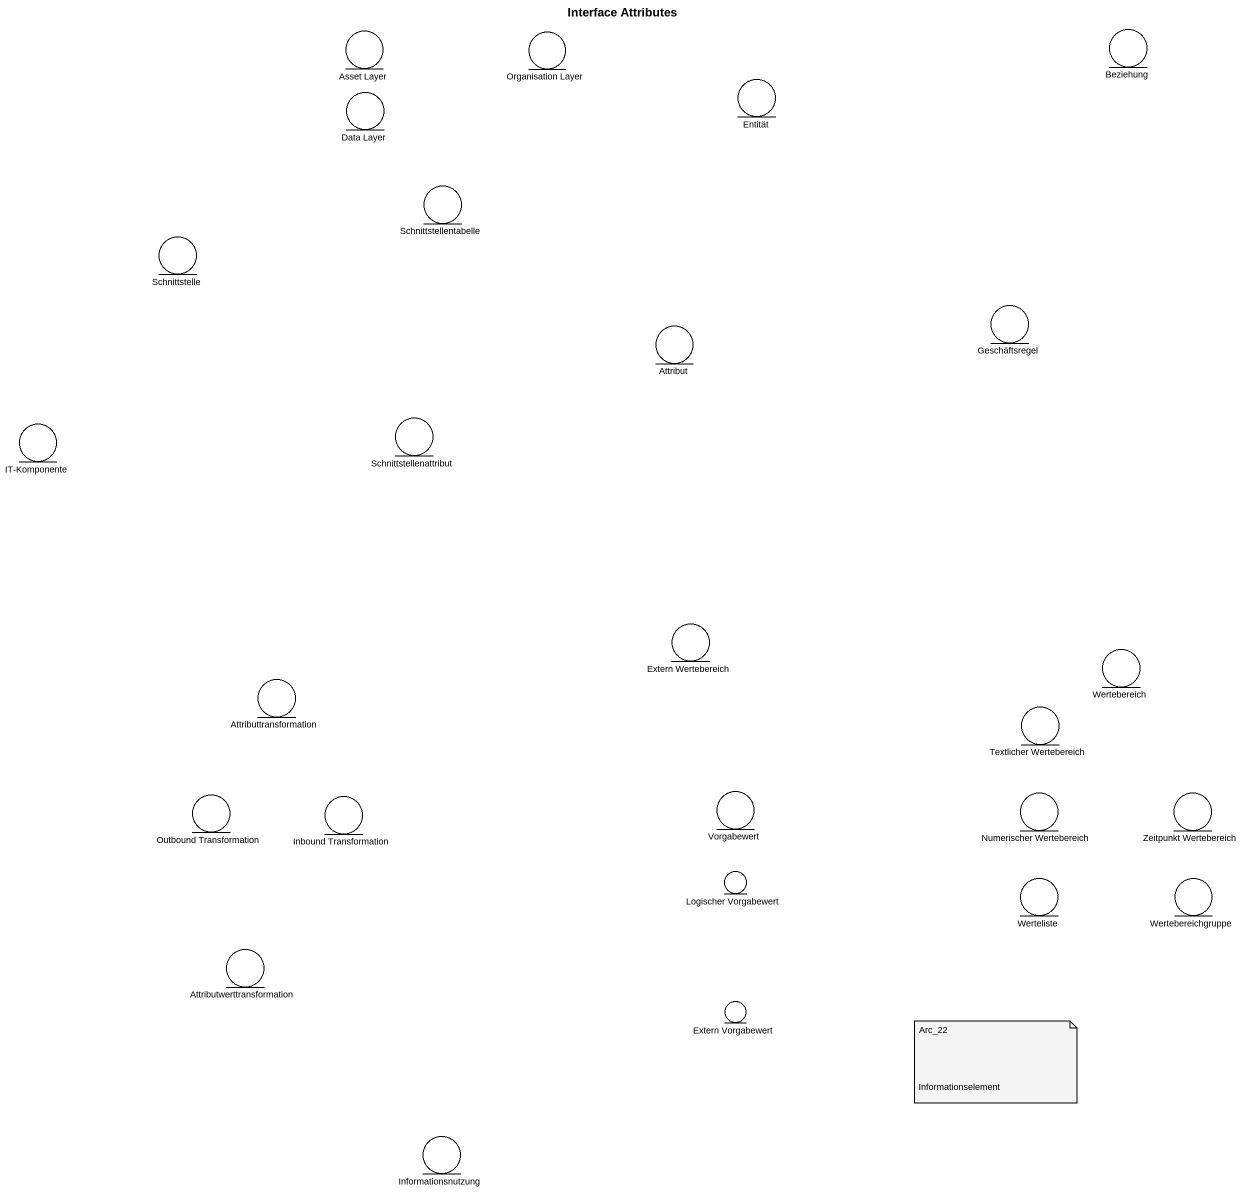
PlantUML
@startuml
title Interface Attributes
entity "Asset Layer" as Asset_Layer
entity "Organisation Layer" as Organisation_Layer
entity Beziehung
entity "Data Layer" as Data_Layer
entity Entität
entity Schnittstellentabelle
entity Schnittstelle
entity Geschäftsregel
entity Attribut
entity "IT-Komponente" as IT_Komponente
entity Schnittstellenattribut
entity "Extern Wertebereich" as Extern_Wertebereich
entity Wertebereich
entity Attributtransformation
entity "Textlicher Wertebereich" as Textlicher_Wertebereich
entity "Outbound Transformation" as Outbound_Transformation
entity "Inbound Transformation" as Inbound_Transformation
entity Vorgabewert
entity "Numerischer Wertebereich" as Numerischer_Wertebereich
entity "Zeitpunkt Wertebereich" as Zeitpunkt_Wertebereich
entity "Logischer Vorgabewert" as Logischer_Vorgabewert
entity Werteliste
entity Wertebereichgruppe
entity Attributwerttransformation
entity "Extern Vorgabewert" as Extern_Vorgabewert
entity Informationselement
entity Informationsnutzung
note as N1
  Arc_22
end note
@enduml
